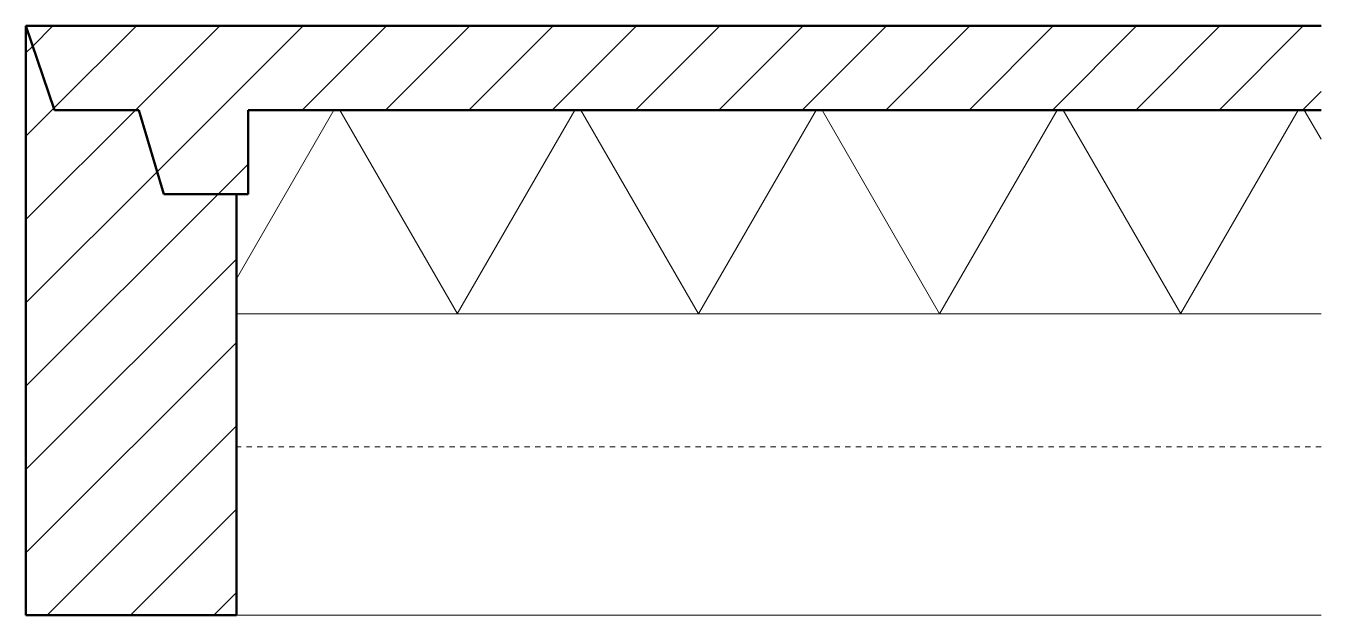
# Model space of a CAD drawing. Header units: metres. Extents: x 0 to 769, y -400 to -50.
import ezdxf

# ---------------------------------------------------------------- set-up
doc = ezdxf.new("R2010")
doc.units = ezdxf.units.M
doc.linetypes.add('Dash', pattern=[6.35, 3.175, -3.175])
doc.layers.add('A-DETL-GENF', color=92, linetype='Continuous', lineweight=18)
doc.layers.add('A-DETL-GENF-HDLN', color=1, linetype='Dash', lineweight=18)
pattern_1 = [(45, (11959.317, 5854.54), (-24.74874, 24.74874), [])]

# ---------------------------------------------------------------- blocks, each defined once
blk = doc.blocks.new('23 Ribcassettevloer_langs - type 01-4408236-00_0 Basismaterialen')
at = {"layer": 'A-DETL-GENF', "lineweight": 13}
h = blk.add_hatch(dxfattribs=at)
h.set_pattern_fill('FP_34', color=256, style=0, pattern_type=2)
h.set_pattern_definition(pattern_1)
h.paths.add_polyline_path([(125, -150), (132, -150), (132, -100), (769.12, -100), (769.12, -50), (0, -50), (17, -100), (67, -100), (82, -150)])
h = blk.add_hatch(dxfattribs=at)
h.set_pattern_fill('FP_34', color=256, style=0, pattern_type=2)
h.set_pattern_definition(pattern_1)
h.paths.add_polyline_path([(125, -400), (125, -150), (82, -150), (67, -100), (17, -100), (0, -50), (0, -400)])
h = blk.add_hatch(dxfattribs=at)
h.set_pattern_fill('FP_33', color=256, style=0, pattern_type=2)
h.set_pattern_definition([(60, (-4898.47, -2949), (-107.3872, 62), []), (120, (-4898.47, -2949), (-107.3872, -62), [])])
h.paths.add_polyline_path([(769.12, -221), (769.12, -100), (132, -100), (132, -150), (125, -150), (125, -221), (666.43, -221)])
at = {"layer": 'A-DETL-GENF', "lineweight": 50}
for p, q in [((769.12, -50), (0, -50)), ((0, -50), (0, -400)), ((17, -100), (0, -50)), ((67, -100), (17, -100)), ((82, -150), (67, -100)), ((132, -150), (132, -100)), ((132, -100), (769.12, -100)), ((125, -150), (82, -150)), ((125, -150), (132, -150)), ((125, -400), (125, -150)), ((0, -400), (125, -400))]:
    blk.add_line(p, q, dxfattribs=at)
at = {"layer": 'A-DETL-GENF', "lineweight": 13}
blk.add_line((125, -221), (769.12, -221), dxfattribs=at)
at = {"layer": 'A-DETL-GENF'}
blk.add_line((0, -400), (769.12, -400), dxfattribs=at)
at = {"layer": 'A-DETL-GENF-HDLN'}
blk.add_line((769.12, -300), (125, -300), dxfattribs=at)

msp = doc.modelspace()

# ---------------------------------------------------------------- block references
msp.add_blockref('23 Ribcassettevloer_langs - type 01-4408236-00_0 Basismaterialen', (0, 0))

doc.saveas('drawing.dxf')
